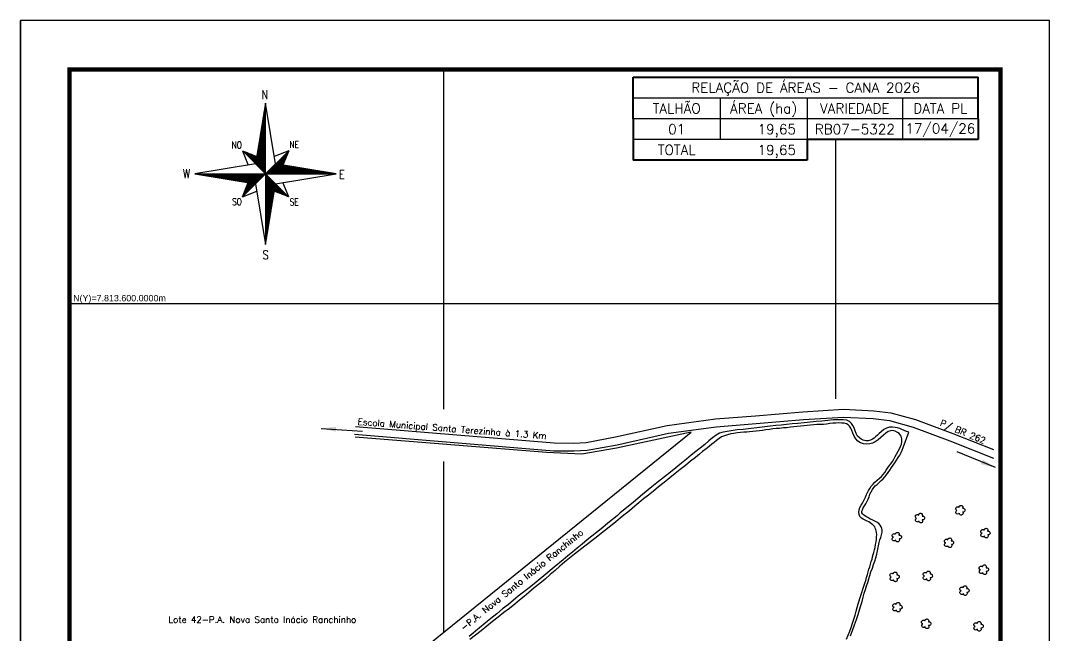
# Model space of a CAD drawing. Extents: x 743568 to 744618, y 7812404 to 7813889.
# Drawn here: x 743568 to 744618, y 7813261 to 7813889 of the extents above; entities that cross this region are included whole.
import ezdxf
from ezdxf.enums import TextEntityAlignment as Align

# ---------------------------------------------------------------- set-up
doc = ezdxf.new("R2010")
doc.units = 0
doc.linetypes.add('CONTINUO', pattern=[0])
doc.linetypes.add('LIN0', pattern=[0])
for name, color, linetype in [('0114LOTE41', 1, 'Continuous'), ('0114LOTE41001', 5, 'Continuous'), ('_SIMBOLO ARVORE', 118, 'Continuous'), ('ESTRADA', 1, 'Continuous'), ('MALHA', 8, 'Continuous'), ('MARGEM', 5, 'Continuous'), ('QUADRO_DE_AREAS_CANA_2023', 7, 'Continuous'), ('SETA_NORTE', 3, 'Continuous'), ('TEXTO', 7, 'Continuous'), ('TEXTO CONFRONTANTES', 7, 'Continuous')]:
    doc.layers.add(name, color=color, linetype=linetype)
doc.layers.add('TEXTO_DIVERSOS', color=7, linetype='Continuous', lineweight=5)
doc.styles.add('ROMANS', font='romans')
doc.styles.add('Simplex', font='simplex.shx')
doc.styles.get("Standard").update_dxf_attribs({"font": 'arial.ttf'})
doc.dimstyles.new('ISO-25', dxfattribs={"dimtxt": 2.5, "dimasz": 2.5, "dimexe": 1.25, "dimexo": 0.625, "dimtad": 1, "dimtxsty": 'Standard', "dimcen": 2.5, "dimadec": 0, "dimazin": 0, "dimtfac": 1, "dimtmove": 0, "dimatfit": 3, "dimfxl": 1, "dimarcsym": 0})

# ---------------------------------------------------------------- blocks, each defined once
blk = doc.blocks.new('A$C309442C0')
at = {"layer": 'SETA_NORTE', "linetype": 'Continuous'}
h = blk.add_hatch(dxfattribs=at)
h.set_pattern_fill('ANSI31', color=256, scale=0.1375, angle=-90, style=0)
h.set_pattern_definition([(315, (-215853.3434, 13873.16845), (0.3086963042, 0.3086963042), [])])
h.paths.add_polyline_path([(73.5, 97.4), (74.7, 104.9), (60, 110.8)])
h = blk.add_hatch(dxfattribs=at)
h.set_pattern_fill('ANSI31', color=256, scale=0.1375, angle=180, style=0)
h.set_pattern_definition([(225, (13869.59828, 216024.21475), (0.3086963042, -0.3086963042), [])])
h.paths.add_polyline_path([(93.8, 97.4), (101.4, 96.2), (107.3, 110.8)])
h = blk.add_hatch(dxfattribs=at)
h.set_pattern_fill('ANSI31', color=256, scale=0.1375, style=0)
h.set_pattern_definition([(45, (-13702.2971, -215849.77324), (-0.3086963042, 0.3086963042), [])])
h.paths.add_polyline_path([(73.5, 77), (65.9, 78.3), (60, 63.6)])
h = blk.add_hatch(dxfattribs=at)
h.set_pattern_fill('ANSI31', color=256, scale=0.1375, angle=90, style=0)
h.set_pattern_definition([(135, (216020.6446, -13698.72693), (-0.3086963042, -0.3086963042), [])])
h.paths.add_polyline_path([(93.8, 77), (92.6, 69.5), (107.3, 63.6)])
for p, q in [((83.4, 157.5), (83.7, 157.8)), ((83.5, 158.3), (83.7, 158.4)), ((83.6, 159), (83.7, 159.1)), ((81.3, 145.3), (83.7, 147.6)), ((81.5, 146.1), (83.7, 148.2)), ((81.6, 146.8), (83.7, 148.9)), ((81.7, 147.6), (83.7, 149.5)), ((81.8, 148.3), (83.7, 150.1)), ((82, 149.1), (83.7, 150.8)), ((82.1, 149.9), (83.7, 151.4)), ((82.2, 150.6), (83.7, 152.1)), ((82.3, 151.4), (83.7, 152.7)), ((82.5, 152.2), (83.7, 153.3)), ((82.6, 152.9), (83.7, 154)), ((82.7, 153.7), (83.7, 154.6)), ((82.9, 154.4), (83.7, 155.2)), ((83, 155.2), (83.7, 155.9)), ((83.1, 156), (83.7, 156.5)), ((83.2, 156.7), (83.7, 157.2)), ((79.2, 132.3), (83.7, 136.8)), ((79.3, 133.1), (83.7, 137.4)), ((79.5, 133.8), (83.7, 138)), ((79.6, 134.6), (83.7, 138.7)), ((79.7, 135.4), (83.7, 139.3)), ((79.8, 136.1), (83.7, 140)), ((80, 136.9), (83.7, 140.6)), ((80.1, 137.7), (83.7, 141.2)), ((80.2, 138.4), (83.7, 141.9)), ((80.3, 139.2), (83.7, 142.5)), ((80.5, 139.9), (83.7, 143.1)), ((80.6, 140.7), (83.7, 143.8)), ((80.7, 141.5), (83.7, 144.4)), ((80.8, 142.2), (83.7, 145)), ((81, 143), (83.7, 145.7)), ((81.1, 143.8), (83.7, 146.3)), ((81.2, 144.5), (83.7, 147)), ((77.2, 120.1), (83.7, 126.6)), ((77.3, 120.9), (83.7, 127.2)), ((77.4, 121.6), (83.7, 127.8)), ((77.6, 122.4), (83.7, 128.5)), ((77.7, 123.2), (83.7, 129.1)), ((77.8, 123.9), (83.7, 129.8)), ((78, 124.7), (83.7, 130.4)), ((78.1, 125.5), (83.7, 131)), ((78.2, 126.2), (83.7, 131.7)), ((78.3, 127), (83.7, 132.3)), ((78.5, 127.7), (83.7, 132.9)), ((78.6, 128.5), (83.7, 133.6)), ((78.7, 129.3), (83.7, 134.2)), ((78.8, 130), (83.7, 134.9)), ((79, 130.8), (83.7, 135.5)), ((79.1, 131.6), (83.7, 136.1)), ((75.1, 107.2), (83.7, 115.7)), ((75.2, 107.9), (83.7, 116.4)), ((75.3, 108.7), (83.7, 117)), ((75.4, 109.4), (83.7, 117.7)), ((75.6, 110.2), (83.7, 118.3)), ((75.7, 111), (83.7, 118.9)), ((75.8, 111.7), (83.7, 119.6)), ((75.9, 112.5), (83.7, 120.2)), ((76.1, 113.3), (83.7, 120.8)), ((76.2, 114), (83.7, 121.5)), ((76.3, 114.8), (83.7, 122.1)), ((76.4, 115.5), (83.7, 122.8)), ((76.6, 116.3), (83.7, 123.4)), ((76.7, 117.1), (83.7, 124)), ((76.8, 117.8), (83.7, 124.7)), ((76.9, 118.6), (83.7, 125.3)), ((77.1, 119.4), (83.7, 125.9)), ((60, 110.8), (74.7, 104.9)), ((60, 110.8), (65.9, 96.2)), ((73.5, 97.3), (83.7, 107.5)), ((73.6, 98), (83.7, 108.1)), ((73.7, 98.8), (83.7, 108.7)), ((73.8, 99.5), (83.7, 109.4)), ((73.8, 97), (83.7, 106.8)), ((73.9, 100.3), (83.7, 110)), ((74.1, 101.1), (83.7, 110.6)), ((74.2, 101.8), (83.7, 111.3)), ((74.2, 96.7), (83.7, 106.2)), ((74.3, 102.6), (83.7, 111.9)), ((74.4, 103.3), (83.7, 112.6)), ((74.5, 96.4), (83.7, 105.6)), ((74.6, 104.1), (83.7, 113.2)), ((74.7, 104.9), (83.7, 113.8)), ((74.8, 105.6), (83.7, 114.5)), ((74.9, 106.4), (83.7, 115.1)), ((107.3, 110.8), (92.6, 104.9)), ((107.3, 110.8), (101.4, 96.2)), ((74.8, 96.1), (83.7, 104.9)), ((75.1, 95.7), (83.7, 104.3)), ((75.4, 95.4), (83.7, 103.6)), ((75.8, 95.1), (83.7, 103)), ((76.1, 94.8), (83.7, 102.4)), ((76.4, 94.5), (83.7, 101.7)), ((76.7, 94.2), (83.7, 101.1)), ((77, 93.8), (83.7, 100.5)), ((77.4, 93.5), (83.7, 99.8)), ((77.7, 93.2), (83.7, 99.2)), ((78, 92.9), (83.7, 98.5)), ((78.3, 92.6), (83.7, 97.9)), ((78.6, 92.2), (83.7, 97.3)), ((78.9, 91.9), (83.7, 96.6)), ((79.3, 91.6), (83.7, 96)), ((79.6, 91.3), (83.7, 95.4)), ((79.9, 91), (83.7, 94.7)), ((83.8, 87.2), (94, 97.4)), ((84.4, 87.2), (94.5, 97.3)), ((85.1, 87.2), (95.1, 97.2)), ((85.7, 87.2), (95.6, 97.1)), ((86.3, 87.2), (96.2, 97)), ((87, 87.2), (96.7, 96.9)), ((87.6, 87.2), (97.2, 96.9)), ((88.3, 87.2), (97.8, 96.8)), ((88.9, 87.2), (98.3, 96.7)), ((89.5, 87.2), (98.9, 96.6)), ((90.2, 87.2), (99.4, 96.5)), ((90.8, 87.2), (100, 96.4)), ((91.4, 87.2), (100.5, 96.3)), ((92.1, 87.2), (101.1, 96.2)), ((92.7, 87.2), (101.6, 96.1)), ((93.4, 87.2), (102.2, 96)), ((94, 87.2), (102.7, 96)), ((94.6, 87.2), (103.3, 95.9)), ((95.3, 87.2), (103.8, 95.8)), ((95.9, 87.2), (104.4, 95.7)), ((96.5, 87.2), (104.9, 95.6)), ((97.2, 87.2), (105.5, 95.5)), ((97.8, 87.2), (106, 95.4)), ((98.4, 87.2), (106.5, 95.3)), ((99.1, 87.2), (107.1, 95.2)), ((99.7, 87.2), (107.6, 95.1)), ((100.4, 87.2), (108.2, 95.1)), ((101, 87.2), (108.7, 95)), ((101.6, 87.2), (109.3, 94.9)), ((102.3, 87.2), (109.8, 94.8)), ((102.9, 87.2), (110.4, 94.7)), ((103.5, 87.2), (110.9, 94.6)), ((104.2, 87.2), (111.5, 94.5)), ((11.8, 87.2), (11.8, 87.2)), ((12.3, 87.1), (12.4, 87.2)), ((12.9, 87), (13.1, 87.2)), ((13.4, 86.9), (13.7, 87.2)), ((14, 86.8), (14.4, 87.2)), ((14.5, 86.7), (15, 87.2)), ((15.1, 86.6), (15.6, 87.2)), ((15.6, 86.6), (16.3, 87.2)), ((16.2, 86.5), (16.9, 87.2)), ((16.7, 86.4), (17.5, 87.2)), ((17.2, 86.3), (18.2, 87.2)), ((17.8, 86.2), (18.8, 87.2)), ((18.3, 86.1), (19.5, 87.2)), ((18.9, 86), (20.1, 87.2)), ((19.4, 85.9), (20.7, 87.2)), ((20, 85.8), (21.4, 87.2)), ((20.5, 85.7), (22, 87.2)), ((21.1, 85.7), (22.6, 87.2)), ((21.6, 85.6), (23.3, 87.2)), ((22.2, 85.5), (23.9, 87.2)), ((22.7, 85.4), (24.6, 87.2)), ((23.3, 85.3), (25.2, 87.2)), ((23.8, 85.2), (25.8, 87.2)), ((24.4, 85.1), (26.5, 87.2)), ((24.9, 85), (27.1, 87.2)), ((25.5, 84.9), (27.7, 87.2)), ((26, 84.8), (28.4, 87.2)), ((26.5, 84.8), (29, 87.2)), ((27.1, 84.7), (29.6, 87.2)), ((27.6, 84.6), (30.3, 87.2)), ((28.2, 84.5), (30.9, 87.2)), ((28.7, 84.4), (31.6, 87.2)), ((29.3, 84.3), (32.2, 87.2)), ((29.8, 84.2), (32.8, 87.2)), ((30.4, 84.1), (33.5, 87.2)), ((30.9, 84), (34.1, 87.2)), ((31.5, 83.9), (34.7, 87.2)), ((32, 83.9), (35.4, 87.2)), ((32.6, 83.8), (36, 87.2)), ((33.1, 83.7), (36.7, 87.2)), ((33.7, 83.6), (37.3, 87.2)), ((34.2, 83.5), (37.9, 87.2)), ((34.7, 83.4), (38.6, 87.2)), ((35.3, 83.3), (39.2, 87.2)), ((35.8, 83.2), (39.8, 87.2)), ((36.4, 83.1), (40.5, 87.2)), ((36.9, 83), (41.1, 87.2)), ((37.5, 83), (41.8, 87.2)), ((38, 82.9), (42.4, 87.2)), ((38.6, 82.8), (43, 87.2)), ((39.1, 82.7), (43.7, 87.2)), ((39.7, 82.6), (44.3, 87.2)), ((40.2, 82.5), (44.9, 87.2)), ((40.8, 82.4), (45.6, 87.2)), ((41.3, 82.3), (46.2, 87.2)), ((41.9, 82.2), (46.8, 87.2)), ((42.4, 82.1), (47.5, 87.2)), ((43, 82.1), (48.1, 87.2)), ((43.5, 82), (48.8, 87.2)), ((44, 81.9), (49.4, 87.2)), ((44.6, 81.8), (50, 87.2)), ((45.1, 81.7), (50.7, 87.2)), ((45.7, 81.6), (51.3, 87.2)), ((46.2, 81.5), (51.9, 87.2)), ((46.8, 81.4), (52.6, 87.2)), ((47.3, 81.3), (53.2, 87.2)), ((47.9, 81.2), (53.9, 87.2)), ((48.4, 81.2), (54.5, 87.2)), ((49, 81.1), (55.1, 87.2)), ((49.5, 81), (55.8, 87.2)), ((50.1, 80.9), (56.4, 87.2)), ((50.6, 80.8), (57, 87.2)), ((51.2, 80.7), (57.7, 87.2)), ((51.7, 80.6), (58.3, 87.2)), ((52.3, 80.5), (59, 87.2)), ((52.8, 80.4), (59.6, 87.2)), ((53.3, 80.3), (60.2, 87.2)), ((53.9, 80.3), (60.9, 87.2)), ((54.4, 80.2), (61.5, 87.2)), ((55, 80.1), (62.1, 87.2)), ((55.5, 80), (62.8, 87.2)), ((56.1, 79.9), (63.4, 87.2)), ((56.6, 79.8), (64, 87.2)), ((57.2, 79.7), (64.7, 87.2)), ((57.7, 79.6), (65.3, 87.2)), ((58.3, 79.5), (66, 87.2)), ((58.8, 79.4), (66.6, 87.2)), ((59.4, 79.4), (67.2, 87.2)), ((59.9, 79.3), (67.9, 87.2)), ((83.7, 87.2), (60, 63.6)), ((60.5, 79.2), (68.5, 87.2)), ((61, 79.1), (69.1, 87.2)), ((61.5, 79), (69.8, 87.2)), ((62.1, 78.9), (70.4, 87.2)), ((62.6, 78.8), (71.1, 87.2)), ((63.2, 78.7), (71.7, 87.2)), ((63.7, 78.6), (72.3, 87.2)), ((64.3, 78.5), (73, 87.2)), ((64.8, 78.4), (73.6, 87.2)), ((65.4, 78.4), (74.2, 87.2)), ((65.9, 78.3), (74.9, 87.2)), ((66.5, 78.2), (75.5, 87.2)), ((67, 78.1), (76.2, 87.2)), ((67.6, 78), (76.8, 87.2)), ((68.1, 77.9), (77.4, 87.2)), ((68.7, 77.8), (78.1, 87.2)), ((69.2, 77.7), (78.7, 87.2)), ((69.8, 77.6), (79.3, 87.2)), ((70.3, 77.5), (80, 87.2)), ((70.8, 77.5), (80.6, 87.2)), ((71.4, 77.4), (81.2, 87.2)), ((71.9, 77.3), (81.9, 87.2)), ((72.5, 77.2), (82.5, 87.2)), ((73, 77.1), (83.2, 87.2)), ((80.2, 90.7), (83.7, 94.1)), ((80.5, 90.3), (83.7, 93.4)), ((80.9, 90), (83.7, 92.8)), ((81.2, 89.7), (83.7, 92.2)), ((81.5, 89.4), (83.7, 91.5)), ((81.8, 89.1), (83.7, 90.9)), ((82.1, 88.7), (83.7, 90.3)), ((82.4, 88.4), (83.7, 89.6)), ((82.8, 88.1), (83.7, 89)), ((83.1, 87.8), (83.7, 88.4)), ((83.4, 87.5), (83.7, 87.7)), ((83.7, 87.1), (83.7, 87.1)), ((83.7, 86.4), (84, 86.8)), ((83.7, 85.8), (84.4, 86.5)), ((83.7, 85.2), (84.7, 86.2)), ((83.7, 84.5), (85, 85.9)), ((83.7, 83.9), (85.3, 85.6)), ((83.7, 83.3), (85.6, 85.2)), ((83.7, 82.6), (86, 84.9)), ((83.7, 82), (86.3, 84.6)), ((83.7, 81.3), (86.6, 84.3)), ((104.8, 87.2), (112, 94.4)), ((105.5, 87.2), (112.6, 94.3)), ((106.1, 87.2), (113.1, 94.2)), ((106.7, 87.2), (113.7, 94.1)), ((107.4, 87.2), (114.2, 94.1)), ((108, 87.2), (114.8, 94)), ((108.6, 87.2), (115.3, 93.9)), ((109.3, 87.2), (115.8, 93.8)), ((109.9, 87.2), (116.4, 93.7)), ((110.6, 87.2), (116.9, 93.6)), ((111.2, 87.2), (117.5, 93.5)), ((111.8, 87.2), (118, 93.4)), ((112.5, 87.2), (118.6, 93.3)), ((113.1, 87.2), (119.1, 93.2)), ((113.7, 87.2), (119.7, 93.2)), ((114.4, 87.2), (120.2, 93.1)), ((115, 87.2), (120.8, 93)), ((115.6, 87.2), (121.3, 92.9)), ((116.3, 87.2), (121.9, 92.8)), ((116.9, 87.2), (122.4, 92.7)), ((117.6, 87.2), (123, 92.6)), ((118.2, 87.2), (123.5, 92.5)), ((118.8, 87.2), (124, 92.4)), ((119.5, 87.2), (124.6, 92.3)), ((120.1, 87.2), (125.1, 92.3)), ((120.7, 87.2), (125.7, 92.2)), ((121.4, 87.2), (126.2, 92.1)), ((122, 87.2), (126.8, 92)), ((122.7, 87.2), (127.3, 91.9)), ((123.3, 87.2), (127.9, 91.8)), ((123.9, 87.2), (128.4, 91.7)), ((124.6, 87.2), (129, 91.6)), ((125.2, 87.2), (129.5, 91.5)), ((125.8, 87.2), (130.1, 91.4)), ((126.5, 87.2), (130.6, 91.4)), ((127.1, 87.2), (131.2, 91.3)), ((127.8, 87.2), (131.7, 91.2)), ((128.4, 87.2), (132.3, 91.1)), ((129, 87.2), (132.8, 91)), ((129.7, 87.2), (133.3, 90.9)), ((130.3, 87.2), (133.9, 90.8)), ((130.9, 87.2), (134.4, 90.7)), ((131.6, 87.2), (135, 90.6)), ((132.2, 87.2), (135.5, 90.5)), ((132.8, 87.2), (136.1, 90.5)), ((133.5, 87.2), (136.6, 90.4)), ((134.1, 87.2), (137.2, 90.3)), ((134.8, 87.2), (137.7, 90.2)), ((135.4, 87.2), (138.3, 90.1)), ((136, 87.2), (138.8, 90)), ((136.7, 87.2), (139.4, 89.9)), ((137.3, 87.2), (139.9, 89.8)), ((137.9, 87.2), (140.5, 89.7)), ((138.6, 87.2), (141, 89.6)), ((139.2, 87.2), (141.6, 89.6)), ((139.9, 87.2), (142.1, 89.5)), ((140.5, 87.2), (142.6, 89.4)), ((141.1, 87.2), (143.2, 89.3)), ((141.8, 87.2), (143.7, 89.2)), ((142.4, 87.2), (144.3, 89.1)), ((143, 87.2), (144.8, 89)), ((143.7, 87.2), (145.4, 88.9)), ((144.3, 87.2), (145.9, 88.8)), ((144.9, 87.2), (146.5, 88.7)), ((145.6, 87.2), (147, 88.7)), ((146.2, 87.2), (147.6, 88.6)), ((146.9, 87.2), (148.1, 88.5)), ((147.5, 87.2), (148.7, 88.4)), ((148.1, 87.2), (149.2, 88.3)), ((148.8, 87.2), (149.8, 88.2)), ((149.4, 87.2), (150.3, 88.1)), ((150, 87.2), (150.8, 88)), ((150.7, 87.2), (151.4, 87.9)), ((151.3, 87.2), (151.9, 87.8)), ((152, 87.2), (152.5, 87.8)), ((152.6, 87.2), (153, 87.7)), ((153.2, 87.2), (153.6, 87.6)), ((153.9, 87.2), (154.1, 87.5)), ((154.5, 87.2), (154.7, 87.4)), ((155.1, 87.2), (155.2, 87.3)), ((60, 63.6), (65.9, 78.3)), ((83.7, 80.7), (86.9, 84)), ((83.7, 80.1), (87.2, 83.6)), ((83.7, 79.4), (87.5, 83.3)), ((83.7, 78.8), (87.9, 83)), ((83.7, 78.2), (88.2, 82.7)), ((83.7, 77.5), (88.5, 82.4)), ((83.7, 76.9), (88.8, 82.1)), ((83.7, 76.2), (89.1, 81.7)), ((83.7, 75.6), (89.5, 81.4)), ((83.7, 75), (89.8, 81.1)), ((83.7, 74.3), (90.1, 80.8)), ((83.7, 73.7), (90.4, 80.5)), ((83.7, 73.1), (90.7, 80.1)), ((83.7, 72.4), (91, 79.8)), ((83.7, 71.8), (91.4, 79.5)), ((83.7, 71.2), (91.7, 79.2)), ((83.7, 70.5), (92, 78.9)), ((83.7, 69.9), (92.3, 78.5)), ((83.7, 69.2), (92.6, 78.2)), ((83.7, 68.6), (93, 77.9)), ((83.7, 68), (93.3, 77.6)), ((83.7, 67.3), (93.6, 77.3)), ((83.7, 66.7), (93.8, 76.9)), ((83.7, 66.1), (93.7, 76.1)), ((83.7, 65.4), (93.6, 75.3)), ((83.7, 64.8), (93.4, 74.6)), ((83.7, 64.1), (93.3, 73.8)), ((107.3, 63.6), (101.4, 78.3)), ((60, 63.6), (74.7, 69.5)), ((83.7, 63.5), (93.2, 73)), ((83.7, 62.9), (93.1, 72.3)), ((83.7, 62.2), (92.9, 71.5)), ((83.7, 61.6), (92.8, 70.8)), ((83.7, 61), (92.7, 70)), ((83.7, 60.3), (92.6, 69.2)), ((83.7, 59.7), (92.4, 68.5)), ((83.7, 59), (92.3, 67.7)), ((83.7, 58.4), (92.2, 66.9)), ((83.7, 57.8), (92.1, 66.2)), ((83.7, 57.1), (91.9, 65.4)), ((83.7, 56.5), (91.8, 64.7)), ((83.7, 55.9), (91.7, 63.9)), ((83.7, 55.2), (91.6, 63.1)), ((107.3, 63.6), (92.6, 69.5)), ((83.7, 54.6), (91.4, 62.4)), ((83.7, 54), (91.3, 61.6)), ((83.7, 53.3), (91.2, 60.8)), ((83.7, 52.7), (91.1, 60.1)), ((83.7, 52), (90.9, 59.3)), ((83.7, 51.4), (90.8, 58.6)), ((83.7, 50.8), (90.7, 57.8)), ((83.7, 50.1), (90.5, 57)), ((83.7, 49.5), (90.4, 56.3)), ((83.7, 48.9), (90.3, 55.5)), ((83.7, 48.2), (90.2, 54.7)), ((83.7, 47.6), (90, 54)), ((83.7, 46.9), (89.9, 53.2)), ((83.7, 46.3), (89.8, 52.5)), ((83.7, 45.7), (89.7, 51.7)), ((83.7, 45), (89.5, 50.9)), ((83.7, 44.4), (89.4, 50.2)), ((83.7, 43.8), (89.3, 49.4)), ((83.7, 43.1), (89.2, 48.6)), ((83.7, 42.5), (89, 47.9)), ((83.7, 41.8), (88.9, 47.1)), ((83.7, 41.2), (88.8, 46.3)), ((83.7, 40.6), (88.7, 45.6)), ((83.7, 39.9), (88.5, 44.8)), ((83.7, 39.3), (88.4, 44.1)), ((83.7, 38.7), (88.3, 43.3)), ((83.7, 38), (88.2, 42.5)), ((83.7, 37.4), (88, 41.8)), ((83.7, 36.8), (87.9, 41)), ((83.7, 36.1), (87.8, 40.2)), ((83.7, 35.5), (87.7, 39.5)), ((83.7, 34.8), (87.5, 38.7)), ((83.7, 34.2), (87.4, 38)), ((83.7, 33.6), (87.3, 37.2)), ((83.7, 32.9), (87.2, 36.4)), ((83.7, 32.3), (87, 35.7)), ((83.7, 31.7), (86.9, 34.9)), ((83.7, 31), (86.8, 34.1)), ((83.7, 30.4), (86.7, 33.4)), ((83.7, 29.7), (86.5, 32.6)), ((83.7, 29.1), (86.4, 31.9)), ((83.7, 28.5), (86.3, 31.1)), ((83.7, 27.8), (86.2, 30.3)), ((83.7, 27.2), (86, 29.6)), ((83.7, 26.6), (85.9, 28.8)), ((83.7, 25.9), (85.8, 28)), ((83.7, 25.3), (85.6, 27.3)), ((83.7, 24.6), (85.5, 26.5)), ((83.7, 24), (85.4, 25.8)), ((83.7, 23.4), (85.3, 25)), ((83.7, 22.7), (85.1, 24.2)), ((83.7, 22.1), (85, 23.5)), ((83.7, 21.5), (84.9, 22.7)), ((83.7, 20.8), (84.8, 21.9)), ((83.7, 20.2), (84.6, 21.2)), ((83.7, 19.6), (84.5, 20.4)), ((83.7, 18.9), (84.4, 19.7)), ((83.7, 18.3), (84.3, 18.9)), ((83.7, 17.6), (84.1, 18.1)), ((83.7, 17), (84, 17.4)), ((83.7, 16.4), (83.9, 16.6)), ((83.7, 15.7), (83.8, 15.8))]:
    blk.add_line(p, q, dxfattribs=at)
blk.add_lwpolyline([(93.8, 77), (155.7, 87.2), (93.8, 97.4), (83.7, 159.3), (73.5, 97.4), (11.6, 87.2), (73.5, 77), (83.7, 15.1)], close=True, dxfattribs=at)
for points in [[(83.7, 87.2), (83.7, 159.3)], [(83.7, 87.2), (73.5, 97.4)], [(83.7, 87.2), (93.8, 97.4)], [(11.6, 87.2), (155.7, 87.2)], [(83.7, 87.2), (73.5, 77)], [(83.7, 87.2), (93.8, 77)], [(83.7, 87.2), (83.7, 15.1)]]:
    blk.add_lwpolyline(points, dxfattribs=at)
at = {"layer": 'SETA_NORTE', "color": 7, "lineweight": 30, "style": 'ROMANS', "width": 0.8}
for s, height, p in [('N ', 8.94, (79.5, 163.6)), ('NO', 6.88, (49.1, 113.2)), ('NE', 6.87, (108, 113.7)), ('W', 8.94, (-0.7, 82.9)), ('E', 8.94, (158.6, 82.1)), ('SO', 6.88, (49.5, 55.3)), ('SE', 6.87, (108.3, 55)), ('S', 8.94, (80.6, 0))]:
    blk.add_text(s, height=height, dxfattribs=at).set_placement(p)

msp = doc.modelspace()

# ---------------------------------------------------------------- linework, layer by layer
at = {"color": 8}
for p, q in [((744000, 7813492), (744000, 7813838.9)), ((744400, 7813502.6), (744400, 7813768.4)), ((743618.1, 7813600), (744568.1, 7813600)), ((744000, 7813264.2), (744000, 7813438.5))]:
    msp.add_line(p, q, dxfattribs=at)
msp.add_lwpolyline([(743625.7, 7813024.6), (743654.3, 7813003.9), (743666.4, 7812999.1), (743680, 7813005.4), (744252.5, 7813468.6), (744176.3, 7813452.4), (744141, 7813446.1), (744105, 7813447.7), (743909.6, 7813463.5)])
at = {"layer": '0114LOTE41'}
msp.add_lwpolyline([(744415.1, 7813260.6), (744417.3, 7813266.2), (744419.2, 7813271.9), (744421.2, 7813277.3), (744422.9, 7813282.5), (744424.3, 7813287.3), (744425.6, 7813291.7), (744427, 7813295.7), (744428.2, 7813300), (744429.2, 7813304.1), (744430.4, 7813308.1), (744431.6, 7813311.7), (744432.7, 7813315.2), (744433.7, 7813318.7), (744434.8, 7813322.2), (744436, 7813325.9), (744437.4, 7813329.7), (744438.7, 7813333.5), (744439.9, 7813336.9), (744440.9, 7813340.4), (744442.1, 7813343.9), (744444.2, 7813356.1), (744445.2, 7813358.7), (744446.2, 7813361.1), (744446.8, 7813363.9), (744447.4, 7813366.5), (744447.5, 7813368.5), (744447.2, 7813370.4), (744446.5, 7813372.1), (744445.4, 7813373.8), (744443.9, 7813375.3), (744442.1, 7813376.6), (744440.6, 7813377.5), (744438.7, 7813378.4), (744434.9, 7813380.2), (744432.8, 7813381.4), (744430.8, 7813382.6), (744429.4, 7813383.4), (744428.4, 7813384.2), (744427.4, 7813385.1), (744426.8, 7813386.4), (744426.8, 7813387.9), (744427.2, 7813389.4), (744428.2, 7813391.2), (744429.5, 7813393.3), (744430.7, 7813395.4), (744431.9, 7813397.6), (744433.1, 7813400.1), (744434, 7813402.7), (744435, 7813405.2), (744436.2, 7813407.6), (744437.5, 7813410.1), (744438.8, 7813412.1), (744440.4, 7813413.7), (744442.3, 7813415.3), (744444.4, 7813417.1), (744446.5, 7813419.1), (744448.3, 7813421), (744450.2, 7813423.1), (744451.9, 7813425.2), (744453.5, 7813427.4), (744455.1, 7813429.9), (744456.9, 7813432.4), (744458.6, 7813434.9), (744460.2, 7813437.4), (744462.1, 7813440), (744463.7, 7813442.6), (744465.3, 7813445.2), (744466.8, 7813447.7), (744468, 7813450.3), (744468.9, 7813452.9), (744474.6, 7813468.6), (744472.2, 7813469.4), (744469.8, 7813470.3), (744467.5, 7813471.2), (744465.3, 7813472.2), (744463.1, 7813473), (744460.6, 7813473.5), (744457.9, 7813473.8), (744455, 7813473.6), (744452, 7813472.8), (744449, 7813471.3), (744446.3, 7813469.1), (744444.2, 7813467.1), (744442.5, 7813465.4), (744440.7, 7813463.8), (744439.1, 7813462.4), (744437.5, 7813461.3), (744435.5, 7813460.3), (744433.2, 7813459.8), (744430.7, 7813459.9), (744428.2, 7813460.5), (744426.1, 7813461.4), (744424.2, 7813462.7), (744422.4, 7813464.6), (744421, 7813467.2), (744419.8, 7813470.1), (744418.8, 7813472.9), (744417.6, 7813475.5), (744416.1, 7813477.6), (744414.2, 7813479.4), (744411.5, 7813480.7), (744407.7, 7813481.3), (744403.1, 7813481.3), (744397.8, 7813481.1), (744391.9, 7813480.6), (744386, 7813480), (744380, 7813479.4), (744373.9, 7813478.8), (744367.7, 7813478.1), (744361.5, 7813477.6), (744355.5, 7813477), (744349.8, 7813476.4), (744344.3, 7813475.8), (744338.9, 7813475.4), (744333.2, 7813474.8), (744327.7, 7813473.9), (744305.5, 7813471.5), (744299.5, 7813470.9), (744285.1, 7813468.7), (744281.5, 7813467.6), (744278, 7813465.6), (744274.4, 7813462.8), (744270.6, 7813459.6), (744266.3, 7813456.1), (744261.8, 7813452.4), (744257.2, 7813448.8), (744252.6, 7813445.1), (744247.7, 7813441.1), (744242.8, 7813437.1), (744233, 7813429.2), (744228.2, 7813425.4), (744219.1, 7813418.3), (744212.2, 7813412.8), (744203, 7813404.8), (744193.5, 7813397.1), (744186.5, 7813391.5), (744180.1, 7813386.1), (744176.9, 7813383.3), (744169.2, 7813377), (744160.5, 7813370), (744151.2, 7813362.5), (744146.2, 7813358.5), (744141.2, 7813354.3), (744136.3, 7813350.3), (744131.3, 7813346.2), (744126.5, 7813342.3), (744121.8, 7813338.4), (744112.6, 7813330.7), (744104.1, 7813323.6), (744096.2, 7813317.1), (744088.4, 7813310.6), (744076, 7813301), (744066, 7813292.8), (744060, 7813288.1), (744054.1, 7813283), (744048.2, 7813278.2), (744036.6, 7813268.9), (744025.8, 7813259.8)], dxfattribs=at)
at = {"layer": '0114LOTE41001'}
msp.add_lwpolyline([(744411.2, 7813257.3), (744412.9, 7813261.4), (744414.3, 7813265.3), (744415.8, 7813269.3), (744417.2, 7813273.5), (744418.5, 7813277.6), (744419.8, 7813281.9), (744420.9, 7813285.9), (744421.9, 7813289.5), (744423, 7813293.2), (744423.9, 7813296.3), (744424.8, 7813298.8), (744425.6, 7813301.7), (744426.7, 7813304.9), (744427.8, 7813308.3), (744428.8, 7813311.3), (744429.8, 7813314.3), (744430.8, 7813317.2), (744431.6, 7813320.3), (744432.4, 7813323.1), (744433, 7813325.9), (744433.9, 7813328.6), (744434.7, 7813331.1), (744435.5, 7813333.8), (744436.3, 7813336.5), (744437.1, 7813338.8), (744437.7, 7813341.2), (744438.4, 7813343.6), (744439, 7813345.9), (744439.6, 7813348.3), (744440.2, 7813350.9), (744440.7, 7813353.8), (744441.3, 7813356.5), (744441.5, 7813359.1), (744441.7, 7813361.5), (744441.9, 7813364), (744441.7, 7813366), (744441.3, 7813367.7), (744440.9, 7813369.2), (744440.3, 7813370.7), (744439.8, 7813372), (744439, 7813372.9), (744438, 7813374.1), (744436.6, 7813375.1), (744435.2, 7813376.1), (744433.7, 7813377), (744432, 7813377.8), (744430, 7813378.8), (744427.9, 7813379.8), (744426.2, 7813380.9), (744424.8, 7813382.6), (744423.8, 7813384.6), (744423.5, 7813386.8), (744423.8, 7813389.2), (744424.6, 7813391.7), (744425.9, 7813394), (744427.2, 7813396), (744428.4, 7813398), (744429.4, 7813400.1), (744430.5, 7813402.4), (744431.5, 7813404.9), (744432.5, 7813407.1), (744433.6, 7813409.2), (744434.9, 7813411.2), (744436.3, 7813413.3), (744438.1, 7813415.4), (744440.1, 7813417.5), (744442.4, 7813419.6), (744444.7, 7813421.5), (744446.6, 7813423.3), (744448.5, 7813425.3), (744450.1, 7813427.4), (744451.5, 7813429.7), (744453, 7813431.8), (744454.5, 7813434.2), (744456.2, 7813436.4), (744457.9, 7813438.8), (744459.4, 7813441.2), (744460.6, 7813443.6), (744462.1, 7813446.3), (744463.6, 7813449.1), (744465, 7813451.7), (744466.3, 7813454.1), (744467.1, 7813456.4), (744467.5, 7813458.3), (744467.6, 7813460.1), (744467.5, 7813461.7), (744467.2, 7813463.1), (744466.7, 7813464.5), (744465.8, 7813466), (744464.7, 7813467.1), (744463, 7813468.4), (744460.7, 7813469.5), (744458.1, 7813470.2), (744455.8, 7813470), (744453.4, 7813469.2), (744451.2, 7813467.6), (744448.8, 7813465.4), (744446.1, 7813463), (744443.3, 7813460.7), (744440.3, 7813458.7), (744437.5, 7813457.4), (744434.7, 7813456.7), (744431.7, 7813456.3), (744428.5, 7813456.6), (744425.4, 7813457.6), (744422.7, 7813459.3), (744420.4, 7813461.7), (744418.8, 7813464.5), (744417.6, 7813467.6), (744416.6, 7813470.3), (744415.4, 7813472.6), (744414.2, 7813474.7), (744412.8, 7813476), (744411, 7813477.2), (744408.7, 7813477.7), (744406, 7813477.9), (744403.3, 7813478), (744400.3, 7813477.9), (744397.2, 7813477.7), (744394, 7813477.3), (744390.7, 7813476.9), (744387.4, 7813476.6), (744384.3, 7813476.5), (744380.9, 7813476.3), (744377.6, 7813476), (744374.3, 7813475.8), (744370.8, 7813475.3), (744367.4, 7813475.1), (744364.2, 7813474.8), (744360.8, 7813474.4), (744357.3, 7813474), (744353.9, 7813473.6), (744350.3, 7813473.1), (744346.6, 7813472.9), (744342.8, 7813472.4), (744339.4, 7813472.2), (744336, 7813471.9), (744332.3, 7813471.5), (744328.7, 7813471), (744325.3, 7813470.4), (744322.3, 7813470), (744318.9, 7813469.7), (744315.4, 7813469.3), (744312.1, 7813469), (744309.2, 7813468.7), (744306.2, 7813468.5), (744302.8, 7813468.3), (744299.4, 7813467.9), (744296.1, 7813467.4), (744292.9, 7813466.8), (744289.7, 7813465.9), (744286.6, 7813465), (744283.6, 7813463.9), (744281, 7813462.2), (744278.5, 7813460.2), (744275.9, 7813458.2), (744273.5, 7813456.3), (744270.8, 7813454), (744267.7, 7813451.6), (744264.2, 7813448.8), (744260.9, 7813446.1), (744256.8, 7813442.8), (744251.9, 7813439), (744246.6, 7813434.7), (744241.3, 7813430.5), (744236.2, 7813426.4), (744230.9, 7813422), (744225.1, 7813417.3), (744219.2, 7813412.7), (744213.9, 7813408.4), (744208.8, 7813404.3), (744203.8, 7813400.5), (744199, 7813396.6), (744195, 7813392.9), (744189.6, 7813388.4), (744182.2, 7813382.5), (744173.6, 7813375.2), (744164.1, 7813367.9), (744154.2, 7813360.1), (744144.1, 7813352.3), (744133.6, 7813344.1), (744123.4, 7813335.9), (744118.5, 7813331.8), (744113.7, 7813327.5), (744108.6, 7813323.1), (744103.5, 7813318.6), (744098, 7813314.1), (744092.4, 7813309.6), (744086.8, 7813305), (744082, 7813300.9), (744077.4, 7813297), (744072.5, 7813293), (744067.1, 7813288.7), (744061.4, 7813284.3), (744055.7, 7813279.8), (744049.9, 7813275.2), (744044, 7813270.5), (744038.1, 7813265.9), (744032.3, 7813261.4), (744026.5, 7813256.8)], dxfattribs=at)
at = {"layer": '_SIMBOLO ARVORE', "linetype": 'CONTINUO'}
for points in [[(744526.1, 7813385.8, 0), (744525.3, 7813385.1, 0), (744524.2, 7813385, 0), (744523.4, 7813385.3, 0), (744522.9, 7813385.8, 0), (744522.7, 7813386.4, 0), (744522.6, 7813387.3, 0), (744522.9, 7813387.9, 0), (744523.2, 7813388.3, 0), (744523.8, 7813388.8, 0), (744523.4, 7813388.9, 0), (744523, 7813389.2, 0), (744522.6, 7813389.9, 0), (744522.5, 7813390.8, 0), (744522.8, 7813391.7, 0), (744523.2, 7813392, 0), (744523.8, 7813392.4, 0), (744524.5, 7813392.5, 0), (744525, 7813392.4, 0), (744525.4, 7813392.2, 0), (744525.9, 7813391.8, 0), (744526, 7813392.6, 0), (744526.1, 7813392.9, 0), (744526.5, 7813393.3, 0), (744527, 7813393.5, 0), (744527.5, 7813393.7, 0), (744528.1, 7813393.8, 0), (744528.6, 7813393.7, 0), (744529, 7813393.5, 0), (744529.4, 7813393.1, 0), (744529.6, 7813392.6, 0), (744529.7, 7813392, 0), (744529.5, 7813390.9, 0), (744530.3, 7813390.9, 0), (744530.9, 7813390.7, 0), (744531.5, 7813390.3, 0), (744531.8, 7813389.9, 0), (744531.9, 7813388.4, 0), (744531.6, 7813387.7, 0), (744531.1, 7813387.2, 0), (744530.3, 7813387, 0), (744529.6, 7813387.1, 0), (744530, 7813385.7, 0), (744529.8, 7813385.1, 0), (744529.4, 7813384.5, 0), (744528.9, 7813384.1, 0), (744528.3, 7813384, 0), (744527.7, 7813384, 0), (744527.2, 7813384.1, 0), (744526.6, 7813384.7, 0), (744526.3, 7813385.2, 0), (744526.2, 7813385.9, 0)], [(744484.9, 7813377.8, 0), (744484.1, 7813377.1, 0), (744483, 7813377, 0), (744482.2, 7813377.3, 0), (744481.7, 7813377.8, 0), (744481.4, 7813378.5, 0), (744481.4, 7813379.4, 0), (744481.7, 7813379.9, 0), (744482, 7813380.4, 0), (744482.6, 7813380.8, 0), (744482.2, 7813380.9, 0), (744481.8, 7813381.2, 0), (744481.4, 7813381.9, 0), (744481.3, 7813382.8, 0), (744481.6, 7813383.7, 0), (744482, 7813384, 0), (744482.6, 7813384.4, 0), (744483.3, 7813384.5, 0), (744483.8, 7813384.4, 0), (744484.2, 7813384.2, 0), (744484.7, 7813383.8, 0), (744484.8, 7813384.6, 0), (744484.9, 7813384.9, 0), (744485.3, 7813385.4, 0), (744485.8, 7813385.5, 0), (744486.3, 7813385.8, 0), (744486.8, 7813385.8, 0), (744487.4, 7813385.7, 0), (744487.8, 7813385.5, 0), (744488.1, 7813385.2, 0), (744488.4, 7813384.6, 0), (744488.5, 7813384, 0), (744488.3, 7813382.9, 0), (744489, 7813382.9, 0), (744489.7, 7813382.7, 0), (744490.3, 7813382.3, 0), (744490.6, 7813381.9, 0), (744490.7, 7813380.4, 0), (744490.3, 7813379.7, 0), (744489.8, 7813379.2, 0), (744489.1, 7813379, 0), (744488.4, 7813379.1, 0), (744488.7, 7813377.7, 0), (744488.6, 7813377.1, 0), (744488.2, 7813376.5, 0), (744487.7, 7813376.1, 0), (744487.1, 7813376, 0), (744486.4, 7813376, 0), (744486, 7813376.2, 0), (744485.4, 7813376.7, 0), (744485, 7813377.2, 0), (744484.9, 7813377.9, 0)], [(744461.3, 7813358.4, 0), (744460.4, 7813357.6, 0), (744459.3, 7813357.5, 0), (744458.6, 7813357.8, 0), (744458, 7813358.4, 0), (744457.8, 7813359, 0), (744457.7, 7813359.9, 0), (744458, 7813360.4, 0), (744458.3, 7813360.9, 0), (744459, 7813361.3, 0), (744458.6, 7813361.4, 0), (744458.2, 7813361.7, 0), (744457.7, 7813362.5, 0), (744457.6, 7813363.3, 0), (744458, 7813364.2, 0), (744458.3, 7813364.5, 0), (744458.9, 7813364.9, 0), (744459.6, 7813365, 0), (744460.1, 7813364.9, 0), (744460.6, 7813364.7, 0), (744461, 7813364.3, 0), (744461.2, 7813365.1, 0), (744461.3, 7813365.4, 0), (744461.6, 7813365.9, 0), (744462.1, 7813366.1, 0), (744462.6, 7813366.3, 0), (744463.2, 7813366.3, 0), (744463.7, 7813366.3, 0), (744464.2, 7813366, 0), (744464.5, 7813365.7, 0), (744464.8, 7813365.1, 0), (744464.9, 7813364.5, 0), (744464.6, 7813363.4, 0), (744465.4, 7813363.4, 0), (744466, 7813363.3, 0), (744466.6, 7813362.8, 0), (744467, 7813362.4, 0), (744467.1, 7813360.9, 0), (744466.7, 7813360.2, 0), (744466.2, 7813359.8, 0), (744465.4, 7813359.6, 0), (744464.7, 7813359.6, 0), (744465.1, 7813358.2, 0), (744464.9, 7813357.6, 0), (744464.5, 7813357, 0), (744464.1, 7813356.7, 0), (744463.4, 7813356.5, 0), (744462.8, 7813356.5, 0), (744462.3, 7813356.7, 0), (744461.8, 7813357.2, 0), (744461.4, 7813357.7, 0), (744461.3, 7813358.4, 0)], [(744551.7, 7813362.5, 0), (744550.8, 7813361.8, 0), (744549.8, 7813361.7, 0), (744549, 7813362, 0), (744548.4, 7813362.5, 0), (744548.2, 7813363.1, 0), (744548.2, 7813364, 0), (744548.5, 7813364.6, 0), (744548.8, 7813365, 0), (744549.4, 7813365.4, 0), (744549, 7813365.6, 0), (744548.6, 7813365.9, 0), (744548.1, 7813366.6, 0), (744548.1, 7813367.5, 0), (744548.4, 7813368.4, 0), (744548.7, 7813368.7, 0), (744549.4, 7813369.1, 0), (744550, 7813369.2, 0), (744550.6, 7813369.1, 0), (744551, 7813368.9, 0), (744551.5, 7813368.5, 0), (744551.6, 7813369.3, 0), (744551.7, 7813369.6, 0), (744552.1, 7813370, 0), (744552.6, 7813370.2, 0), (744553.1, 7813370.4, 0), (744553.6, 7813370.5, 0), (744554.2, 7813370.4, 0), (744554.6, 7813370.2, 0), (744554.9, 7813369.8, 0), (744555.2, 7813369.3, 0), (744555.3, 7813368.7, 0), (744555.1, 7813367.6, 0), (744555.8, 7813367.6, 0), (744556.5, 7813367.4, 0), (744557.1, 7813366.9, 0), (744557.4, 7813366.6, 0), (744557.5, 7813365, 0), (744557.1, 7813364.4, 0), (744556.6, 7813363.9, 0), (744555.8, 7813363.7, 0), (744555.2, 7813363.8, 0), (744555.5, 7813362.4, 0), (744555.4, 7813361.7, 0), (744555, 7813361.2, 0), (744554.5, 7813360.8, 0), (744553.9, 7813360.7, 0), (744553.2, 7813360.7, 0), (744552.7, 7813360.8, 0), (744552.2, 7813361.4, 0), (744551.8, 7813361.8, 0), (744551.7, 7813362.6, 0)], [(744514.6, 7813352.6, 0), (744513.8, 7813351.9, 0), (744512.7, 7813351.8, 0), (744511.9, 7813352.1, 0), (744511.4, 7813352.6, 0), (744511.2, 7813353.2, 0), (744511.1, 7813354.1, 0), (744511.4, 7813354.7, 0), (744511.7, 7813355.1, 0), (744512.3, 7813355.5, 0), (744511.9, 7813355.7, 0), (744511.5, 7813356, 0), (744511.1, 7813356.7, 0), (744511, 7813357.6, 0), (744511.3, 7813358.5, 0), (744511.7, 7813358.8, 0), (744512.3, 7813359.2, 0), (744513, 7813359.3, 0), (744513.5, 7813359.2, 0), (744513.9, 7813359, 0), (744514.4, 7813358.6, 0), (744514.5, 7813359.4, 0), (744514.6, 7813359.7, 0), (744515, 7813360.1, 0), (744515.5, 7813360.3, 0), (744516, 7813360.5, 0), (744516.6, 7813360.6, 0), (744517.1, 7813360.5, 0), (744517.5, 7813360.3, 0), (744517.8, 7813359.9, 0), (744518.1, 7813359.4, 0), (744518.2, 7813358.8, 0), (744518, 7813357.7, 0), (744518.8, 7813357.7, 0), (744519.4, 7813357.5, 0), (744520, 7813357, 0), (744520.3, 7813356.7, 0), (744520.4, 7813355.1, 0), (744520, 7813354.5, 0), (744519.6, 7813354, 0), (744518.8, 7813353.8, 0), (744518.1, 7813353.9, 0), (744518.5, 7813352.5, 0), (744518.3, 7813351.8, 0), (744517.9, 7813351.3, 0), (744517.4, 7813350.9, 0), (744516.8, 7813350.8, 0), (744516.2, 7813350.8, 0), (744515.7, 7813350.9, 0), (744515.1, 7813351.5, 0), (744514.8, 7813351.9, 0), (744514.6, 7813352.7, 0)], [(744459, 7813317.8, 0), (744458.2, 7813317.1, 0), (744457.1, 7813317, 0), (744456.3, 7813317.3, 0), (744455.8, 7813317.8, 0), (744455.6, 7813318.4, 0), (744455.5, 7813319.3, 0), (744455.8, 7813319.9, 0), (744456.1, 7813320.3, 0), (744456.7, 7813320.7, 0), (744456.3, 7813320.9, 0), (744455.9, 7813321.2, 0), (744455.5, 7813321.9, 0), (744455.4, 7813322.8, 0), (744455.7, 7813323.7, 0), (744456.1, 7813324, 0), (744456.7, 7813324.4, 0), (744457.4, 7813324.5, 0), (744457.9, 7813324.4, 0), (744458.3, 7813324.2, 0), (744458.8, 7813323.8, 0), (744458.9, 7813324.6, 0), (744459, 7813324.9, 0), (744459.4, 7813325.3, 0), (744459.9, 7813325.5, 0), (744460.4, 7813325.7, 0), (744461, 7813325.8, 0), (744461.5, 7813325.7, 0), (744461.9, 7813325.5, 0), (744462.2, 7813325.1, 0), (744462.5, 7813324.6, 0), (744462.6, 7813323.9, 0), (744462.4, 7813322.8, 0), (744463.1, 7813322.9, 0), (744463.8, 7813322.7, 0), (744464.4, 7813322.2, 0), (744464.7, 7813321.8, 0), (744464.8, 7813320.3, 0), (744464.4, 7813319.7, 0), (744463.9, 7813319.2, 0), (744463.2, 7813319, 0), (744462.5, 7813319.1, 0), (744462.9, 7813317.6, 0), (744462.7, 7813317, 0), (744462.3, 7813316.5, 0), (744461.8, 7813316.1, 0), (744461.2, 7813315.9, 0), (744460.6, 7813316, 0), (744460.1, 7813316.1, 0), (744459.5, 7813316.7, 0), (744459.2, 7813317.1, 0), (744459, 7813317.9, 0)], [(744492.9, 7813318.8, 0), (744492, 7813318, 0), (744491, 7813317.9, 0), (744490.2, 7813318.2, 0), (744489.6, 7813318.8, 0), (744489.4, 7813319.4, 0), (744489.4, 7813320.3, 0), (744489.7, 7813320.8, 0), (744490, 7813321.3, 0), (744490.6, 7813321.7, 0), (744490.2, 7813321.8, 0), (744489.8, 7813322.1, 0), (744489.3, 7813322.9, 0), (744489.3, 7813323.7, 0), (744489.6, 7813324.6, 0), (744489.9, 7813324.9, 0), (744490.6, 7813325.3, 0), (744491.2, 7813325.4, 0), (744491.8, 7813325.3, 0), (744492.2, 7813325.1, 0), (744492.7, 7813324.7, 0), (744492.8, 7813325.5, 0), (744492.9, 7813325.8, 0), (744493.3, 7813326.3, 0), (744493.8, 7813326.5, 0), (744494.3, 7813326.7, 0), (744494.8, 7813326.7, 0), (744495.4, 7813326.7, 0), (744495.8, 7813326.4, 0), (744496.1, 7813326.1, 0), (744496.4, 7813325.5, 0), (744496.5, 7813324.9, 0), (744496.3, 7813323.8, 0), (744497, 7813323.8, 0), (744497.7, 7813323.7, 0), (744498.3, 7813323.2, 0), (744498.6, 7813322.8, 0), (744498.7, 7813321.3, 0), (744498.3, 7813320.6, 0), (744497.8, 7813320.2, 0), (744497, 7813320, 0), (744496.4, 7813320, 0), (744496.7, 7813318.6, 0), (744496.6, 7813318, 0), (744496.2, 7813317.4, 0), (744495.7, 7813317.1, 0), (744495.1, 7813316.9, 0), (744494.4, 7813316.9, 0), (744493.9, 7813317.1, 0), (744493.4, 7813317.6, 0), (744493, 7813318.1, 0), (744492.9, 7813318.8, 0)], [(744550.1, 7813325.1, 0), (744549.2, 7813324.4, 0), (744548.2, 7813324.3, 0), (744547.4, 7813324.6, 0), (744546.9, 7813325.1, 0), (744546.6, 7813325.8, 0), (744546.6, 7813326.7, 0), (744546.9, 7813327.2, 0), (744547.2, 7813327.7, 0), (744547.8, 7813328.1, 0), (744547.4, 7813328.2, 0), (744547, 7813328.5, 0), (744546.5, 7813329.3, 0), (744546.5, 7813330.1, 0), (744546.8, 7813331, 0), (744547.1, 7813331.3, 0), (744547.8, 7813331.7, 0), (744548.4, 7813331.8, 0), (744549, 7813331.7, 0), (744549.4, 7813331.5, 0), (744549.9, 7813331.1, 0), (744550, 7813331.9, 0), (744550.1, 7813332.2, 0), (744550.5, 7813332.7, 0), (744551, 7813332.8, 0), (744551.5, 7813333.1, 0), (744552, 7813333.1, 0), (744552.6, 7813333, 0), (744553, 7813332.8, 0), (744553.3, 7813332.5, 0), (744553.6, 7813331.9, 0), (744553.7, 7813331.3, 0), (744553.5, 7813330.2, 0), (744554.2, 7813330.2, 0), (744554.9, 7813330.1, 0), (744555.5, 7813329.6, 0), (744555.8, 7813329.2, 0), (744555.9, 7813327.7, 0), (744555.5, 7813327, 0), (744555, 7813326.5, 0), (744554.2, 7813326.3, 0), (744553.6, 7813326.4, 0), (744553.9, 7813325, 0), (744553.8, 7813324.4, 0), (744553.4, 7813323.8, 0), (744552.9, 7813323.4, 0), (744552.3, 7813323.3, 0), (744551.6, 7813323.3, 0), (744551.2, 7813323.5, 0), (744550.6, 7813324, 0), (744550.2, 7813324.5, 0), (744550.1, 7813325.2, 0)], [(744530.3, 7813303.7, 0), (744529.4, 7813303, 0), (744528.4, 7813302.9, 0), (744527.6, 7813303.2, 0), (744527, 7813303.7, 0), (744526.8, 7813304.4, 0), (744526.8, 7813305.3, 0), (744527, 7813305.8, 0), (744527.4, 7813306.3, 0), (744528, 7813306.7, 0), (744527.6, 7813306.8, 0), (744527.2, 7813307.1, 0), (744526.7, 7813307.9, 0), (744526.7, 7813308.7, 0), (744527, 7813309.6, 0), (744527.3, 7813309.9, 0), (744528, 7813310.3, 0), (744528.6, 7813310.4, 0), (744529.2, 7813310.3, 0), (744529.6, 7813310.1, 0), (744530, 7813309.7, 0), (744530.2, 7813310.5, 0), (744530.3, 7813310.8, 0), (744530.6, 7813311.3, 0), (744531.2, 7813311.4, 0), (744531.7, 7813311.7, 0), (744532.2, 7813311.7, 0), (744532.8, 7813311.6, 0), (744533.2, 7813311.4, 0), (744533.5, 7813311.1, 0), (744533.8, 7813310.5, 0), (744533.9, 7813309.9, 0), (744533.6, 7813308.8, 0), (744534.4, 7813308.8, 0), (744535.1, 7813308.7, 0), (744535.7, 7813308.2, 0), (744536, 7813307.8, 0), (744536.1, 7813306.3, 0), (744535.7, 7813305.6, 0), (744535.2, 7813305.2, 0), (744534.4, 7813304.9, 0), (744533.8, 7813305, 0), (744534.1, 7813303.6, 0), (744533.9, 7813303, 0), (744533.5, 7813302.4, 0), (744533.1, 7813302, 0), (744532.4, 7813301.9, 0), (744531.8, 7813301.9, 0), (744531.3, 7813302.1, 0), (744530.8, 7813302.6, 0), (744530.4, 7813303.1, 0), (744530.3, 7813303.8, 0)], [(744461.9, 7813286.8, 0), (744461, 7813286.1, 0), (744460, 7813286, 0), (744459.2, 7813286.3, 0), (744458.7, 7813286.8, 0), (744458.4, 7813287.4, 0), (744458.4, 7813288.3, 0), (744458.7, 7813288.9, 0), (744459, 7813289.3, 0), (744459.6, 7813289.8, 0), (744459.2, 7813289.9, 0), (744458.8, 7813290.2, 0), (744458.3, 7813290.9, 0), (744458.3, 7813291.8, 0), (744458.6, 7813292.7, 0), (744458.9, 7813293, 0), (744459.6, 7813293.4, 0), (744460.2, 7813293.5, 0), (744460.8, 7813293.4, 0), (744461.2, 7813293.2, 0), (744461.7, 7813292.8, 0), (744461.8, 7813293.6, 0), (744461.9, 7813293.9, 0), (744462.3, 7813294.3, 0), (744462.8, 7813294.5, 0), (744463.3, 7813294.7, 0), (744463.8, 7813294.8, 0), (744464.4, 7813294.7, 0), (744464.8, 7813294.5, 0), (744465.1, 7813294.1, 0), (744465.4, 7813293.6, 0), (744465.5, 7813293, 0), (744465.3, 7813291.9, 0), (744466, 7813291.9, 0), (744466.7, 7813291.7, 0), (744467.3, 7813291.3, 0), (744467.6, 7813290.9, 0), (744467.7, 7813289.4, 0), (744467.3, 7813288.7, 0), (744466.8, 7813288.2, 0), (744466, 7813288, 0), (744465.4, 7813288.1, 0), (744465.7, 7813286.7, 0), (744465.6, 7813286.1, 0), (744465.2, 7813285.5, 0), (744464.7, 7813285.1, 0), (744464.1, 7813285, 0), (744463.4, 7813285, 0), (744463, 7813285.1, 0), (744462.4, 7813285.7, 0), (744462, 7813286.2, 0), (744461.9, 7813286.9, 0)], [(744491.3, 7813269.9, 0), (744490.4, 7813269.2, 0), (744489.4, 7813269.1, 0), (744488.6, 7813269.4, 0), (744488.1, 7813269.9, 0), (744487.8, 7813270.5, 0), (744487.8, 7813271.4, 0), (744488.1, 7813272, 0), (744488.4, 7813272.4, 0), (744489, 7813272.8, 0), (744488.6, 7813273, 0), (744488.2, 7813273.3, 0), (744487.7, 7813274, 0), (744487.7, 7813274.9, 0), (744488, 7813275.8, 0), (744488.3, 7813276.1, 0), (744489, 7813276.5, 0), (744489.6, 7813276.6, 0), (744490.2, 7813276.5, 0), (744490.6, 7813276.3, 0), (744491.1, 7813275.9, 0), (744491.2, 7813276.7, 0), (744491.3, 7813277, 0), (744491.7, 7813277.4, 0), (744492.2, 7813277.6, 0), (744492.7, 7813277.8, 0), (744493.2, 7813277.9, 0), (744493.8, 7813277.8, 0), (744494.2, 7813277.6, 0), (744494.5, 7813277.2, 0), (744494.8, 7813276.7, 0), (744494.9, 7813276, 0), (744494.7, 7813274.9, 0), (744495.4, 7813275, 0), (744496.1, 7813274.8, 0), (744496.7, 7813274.3, 0), (744497, 7813273.9, 0), (744497.1, 7813272.4, 0), (744496.7, 7813271.8, 0), (744496.2, 7813271.3, 0), (744495.4, 7813271.1, 0), (744494.8, 7813271.2, 0), (744495.1, 7813269.7, 0), (744495, 7813269.1, 0), (744494.6, 7813268.6, 0), (744494.1, 7813268.2, 0), (744493.5, 7813268, 0), (744492.8, 7813268.1, 0), (744492.4, 7813268.2, 0), (744491.8, 7813268.7, 0), (744491.4, 7813269.2, 0), (744491.3, 7813270, 0)], [(744544.7, 7813267.3, 0), (744543.8, 7813266.6, 0), (744542.7, 7813266.5, 0), (744542, 7813266.8, 0), (744541.4, 7813267.3, 0), (744541.2, 7813267.9, 0), (744541.1, 7813268.9, 0), (744541.4, 7813269.4, 0), (744541.7, 7813269.9, 0), (744542.4, 7813270.3, 0), (744542, 7813270.4, 0), (744541.6, 7813270.7, 0), (744541.1, 7813271.4, 0), (744541, 7813272.3, 0), (744541.4, 7813273.2, 0), (744541.7, 7813273.5, 0), (744542.3, 7813273.9, 0), (744543, 7813274, 0), (744543.5, 7813273.9, 0), (744544, 7813273.7, 0), (744544.4, 7813273.3, 0), (744544.6, 7813274.1, 0), (744544.7, 7813274.4, 0), (744545, 7813274.9, 0), (744545.5, 7813275, 0), (744546, 7813275.3, 0), (744546.6, 7813275.3, 0), (744547.1, 7813275.2, 0), (744547.6, 7813275, 0), (744547.9, 7813274.7, 0), (744548.2, 7813274.1, 0), (744548.3, 7813273.5, 0), (744548, 7813272.4, 0), (744548.8, 7813272.4, 0), (744549.4, 7813272.2, 0), (744550, 7813271.8, 0), (744550.4, 7813271.4, 0), (744550.5, 7813269.9, 0), (744550.1, 7813269.2, 0), (744549.6, 7813268.7, 0), (744548.8, 7813268.5, 0), (744548.1, 7813268.6, 0), (744548.5, 7813267.2, 0), (744548.3, 7813266.6, 0), (744547.9, 7813266, 0), (744547.5, 7813265.6, 0), (744546.8, 7813265.5, 0), (744546.2, 7813265.5, 0), (744545.7, 7813265.7, 0), (744545.2, 7813266.2, 0), (744544.8, 7813266.7, 0), (744544.7, 7813267.4, 0)]]:
    msp.add_polyline3d(points, dxfattribs=at)
at = {"layer": 'ESTRADA'}
for points in [[(743910.1, 7813474.4), (744112.7, 7813457.6), (744132.6, 7813457.4), (744145.4, 7813458.1), (744175.4, 7813463.7), (744228, 7813475.4), (744277.2, 7813482.1), (744318.1, 7813485.4), (744366.6, 7813489.5), (744407.9, 7813492), (744438.8, 7813490.5), (744456.3, 7813488.4), (744481.5, 7813481.4), (744519.5, 7813467.1), (744560.9, 7813450.9)], [(743908.9, 7813466.4), (744112.3, 7813449.6), (744132.7, 7813449.4), (744146.4, 7813450.2), (744177, 7813455.8), (744229.4, 7813467.5), (744278.1, 7813474.1), (744318.8, 7813477.4), (744367.2, 7813481.5), (744407.9, 7813484), (744438.1, 7813482.5), (744454.8, 7813480.5), (744479, 7813473.8), (744516.6, 7813459.6), (744561.2, 7813442.2)]]:
    msp.add_lwpolyline(points, dxfattribs=at)
at = {"layer": 'MARGEM', "color": 174, "linetype": 'LIN0'}
msp.add_line((743568.1, 7812403.9), (743568.1, 7813888.9), dxfattribs=at)
at = {"layer": 'MARGEM', "color": 174, "linetype": 'LIN0', "flags": 128}
msp.add_lwpolyline([(744618.1, 7812403.9), (744618.1, 7813888.9), (743568.1, 7813888.9), (743568.1, 7812403.9)], close=True, dxfattribs=at)
at = {"layer": 'MARGEM', "color": 174, "linetype": 'LIN0', "const_width": 4.54, "flags": 128}
msp.add_lwpolyline([(744568.1, 7812571.1), (744568.1, 7813838.9), (743618.1, 7813838.9), (743618.1, 7812571.1)], close=True, dxfattribs=at)
at = {"layer": 'QUADRO_DE_AREAS_CANA_2023', "color": 174, "linetype": 'ByBlock', "lineweight": 40}
for p, q in [((744193.3, 7813788.6), (744193.3, 7813831)), ((744193.3, 7813831), (744545.5, 7813831)), ((744545.5, 7813788.6), (744545.5, 7813831)), ((744193.3, 7813788.6), (744193.3, 7813746.2)), ((744545.5, 7813788.6), (744545.5, 7813767.4)), ((744370.9, 7813767.4), (744370.9, 7813746.2)), ((744545.5, 7813767.4), (744370.9, 7813767.4)), ((744370.9, 7813746.2), (744193.3, 7813746.2))]:
    msp.add_line(p, q, dxfattribs=at)
at = {"layer": 'QUADRO_DE_AREAS_CANA_2023', "linetype": 'Continuous'}
for p, q in [((744545.5, 7813809.8), (744193.3, 7813809.8)), ((744282.1, 7813809.8), (744282.1, 7813767.4)), ((744370.9, 7813809.8), (744370.9, 7813767.4)), ((744468.1, 7813809.8), (744468.1, 7813767.4)), ((744545.5, 7813788.6), (744193.3, 7813788.6)), ((744370.9, 7813767.4), (744193.3, 7813767.4))]:
    msp.add_line(p, q, dxfattribs=at)

# ---------------------------------------------------------------- block references
at = {"layer": 'SETA_NORTE', "linetype": 'ByBlock'}
msp.add_blockref('A$C309442C0', (743734.5, 7813645.2), dxfattribs=at)

# ---------------------------------------------------------------- texts
at = {"layer": 'MALHA'}
msp.add_text('N(Y)=7.813.600.0000m', height=6.5, dxfattribs=at).set_placement((743716.4, 7813605.5), align=Align.MIDDLE_RIGHT)
at = {"layer": 'QUADRO_DE_AREAS_CANA_2023', "linetype": 'Continuous', "style": 'Simplex'}
for s, height, p in [('RELAÇÃO DE ÁREAS - CANA 2026', 10.144, (744369.4, 7813820.4)), ('TALHÃO', 10.14, (744237.7, 7813799.2)), ('ÁREA (ha)', 10.14, (744326.5, 7813799.2)), ('VARIEDADE', 10.14, (744419.5, 7813799.2)), ('DATA PL', 10.14, (744506.8, 7813799.2)), ('17/04/26', 10.14, (744506.8, 7813778.7)), ('01', 10.14, (744237.7, 7813778)), ('RB07-5322', 10.14, (744419.5, 7813778)), ('TOTAL', 10.14, (744237.7, 7813756.8))]:
    msp.add_text(s, height=height, dxfattribs=at).set_placement(p, align=Align.MIDDLE_CENTER)
for p in [(744359.4, 7813772.9), (744359.4, 7813751.7)]:
    msp.add_text('19,65', height=10.14, dxfattribs=at).set_placement(p, align=Align.RIGHT)
at = {"layer": 'TEXTO', "style": 'Simplex'}
msp.add_text('-  ', height=6.5, rotation=39.086, dxfattribs=at).set_placement((744020.4, 7813265.4))
at = {"layer": 'TEXTO CONFRONTANTES', "style": 'Simplex'}
msp.add_text('Lote 42-P.A. Nova Santo Inácio Ranchinho', height=6.5, dxfattribs=at).set_placement((743719.1, 7813274))
at = {"layer": 'TEXTO_DIVERSOS', "style": 'Simplex'}
for s, rotation, p in [('Escola Municipal Santa Terezinha à 1.3 Km', 355.6485, (743912, 7813476.2)), ('P/ BR 262', 337.1026, (744505.9, 7813475.6)), ('P.A. Nova Santo Inácio Ranchinho', 39.086, (744026.3, 7813270.1))]:
    msp.add_text(s, height=6.5, rotation=rotation, dxfattribs=at).set_placement(p)

# ---------------------------------------------------------------- leaders
for points in [[(743875, 7813472.5), (743917.1, 7813469.8)], [(744563.1, 7813432.6), (744524, 7813448.4)]]:
    msp.add_leader(points, dimstyle='ISO-25', override={"dimasz": 15, "dimzin": 0})

doc.saveas('drawing.dxf')
